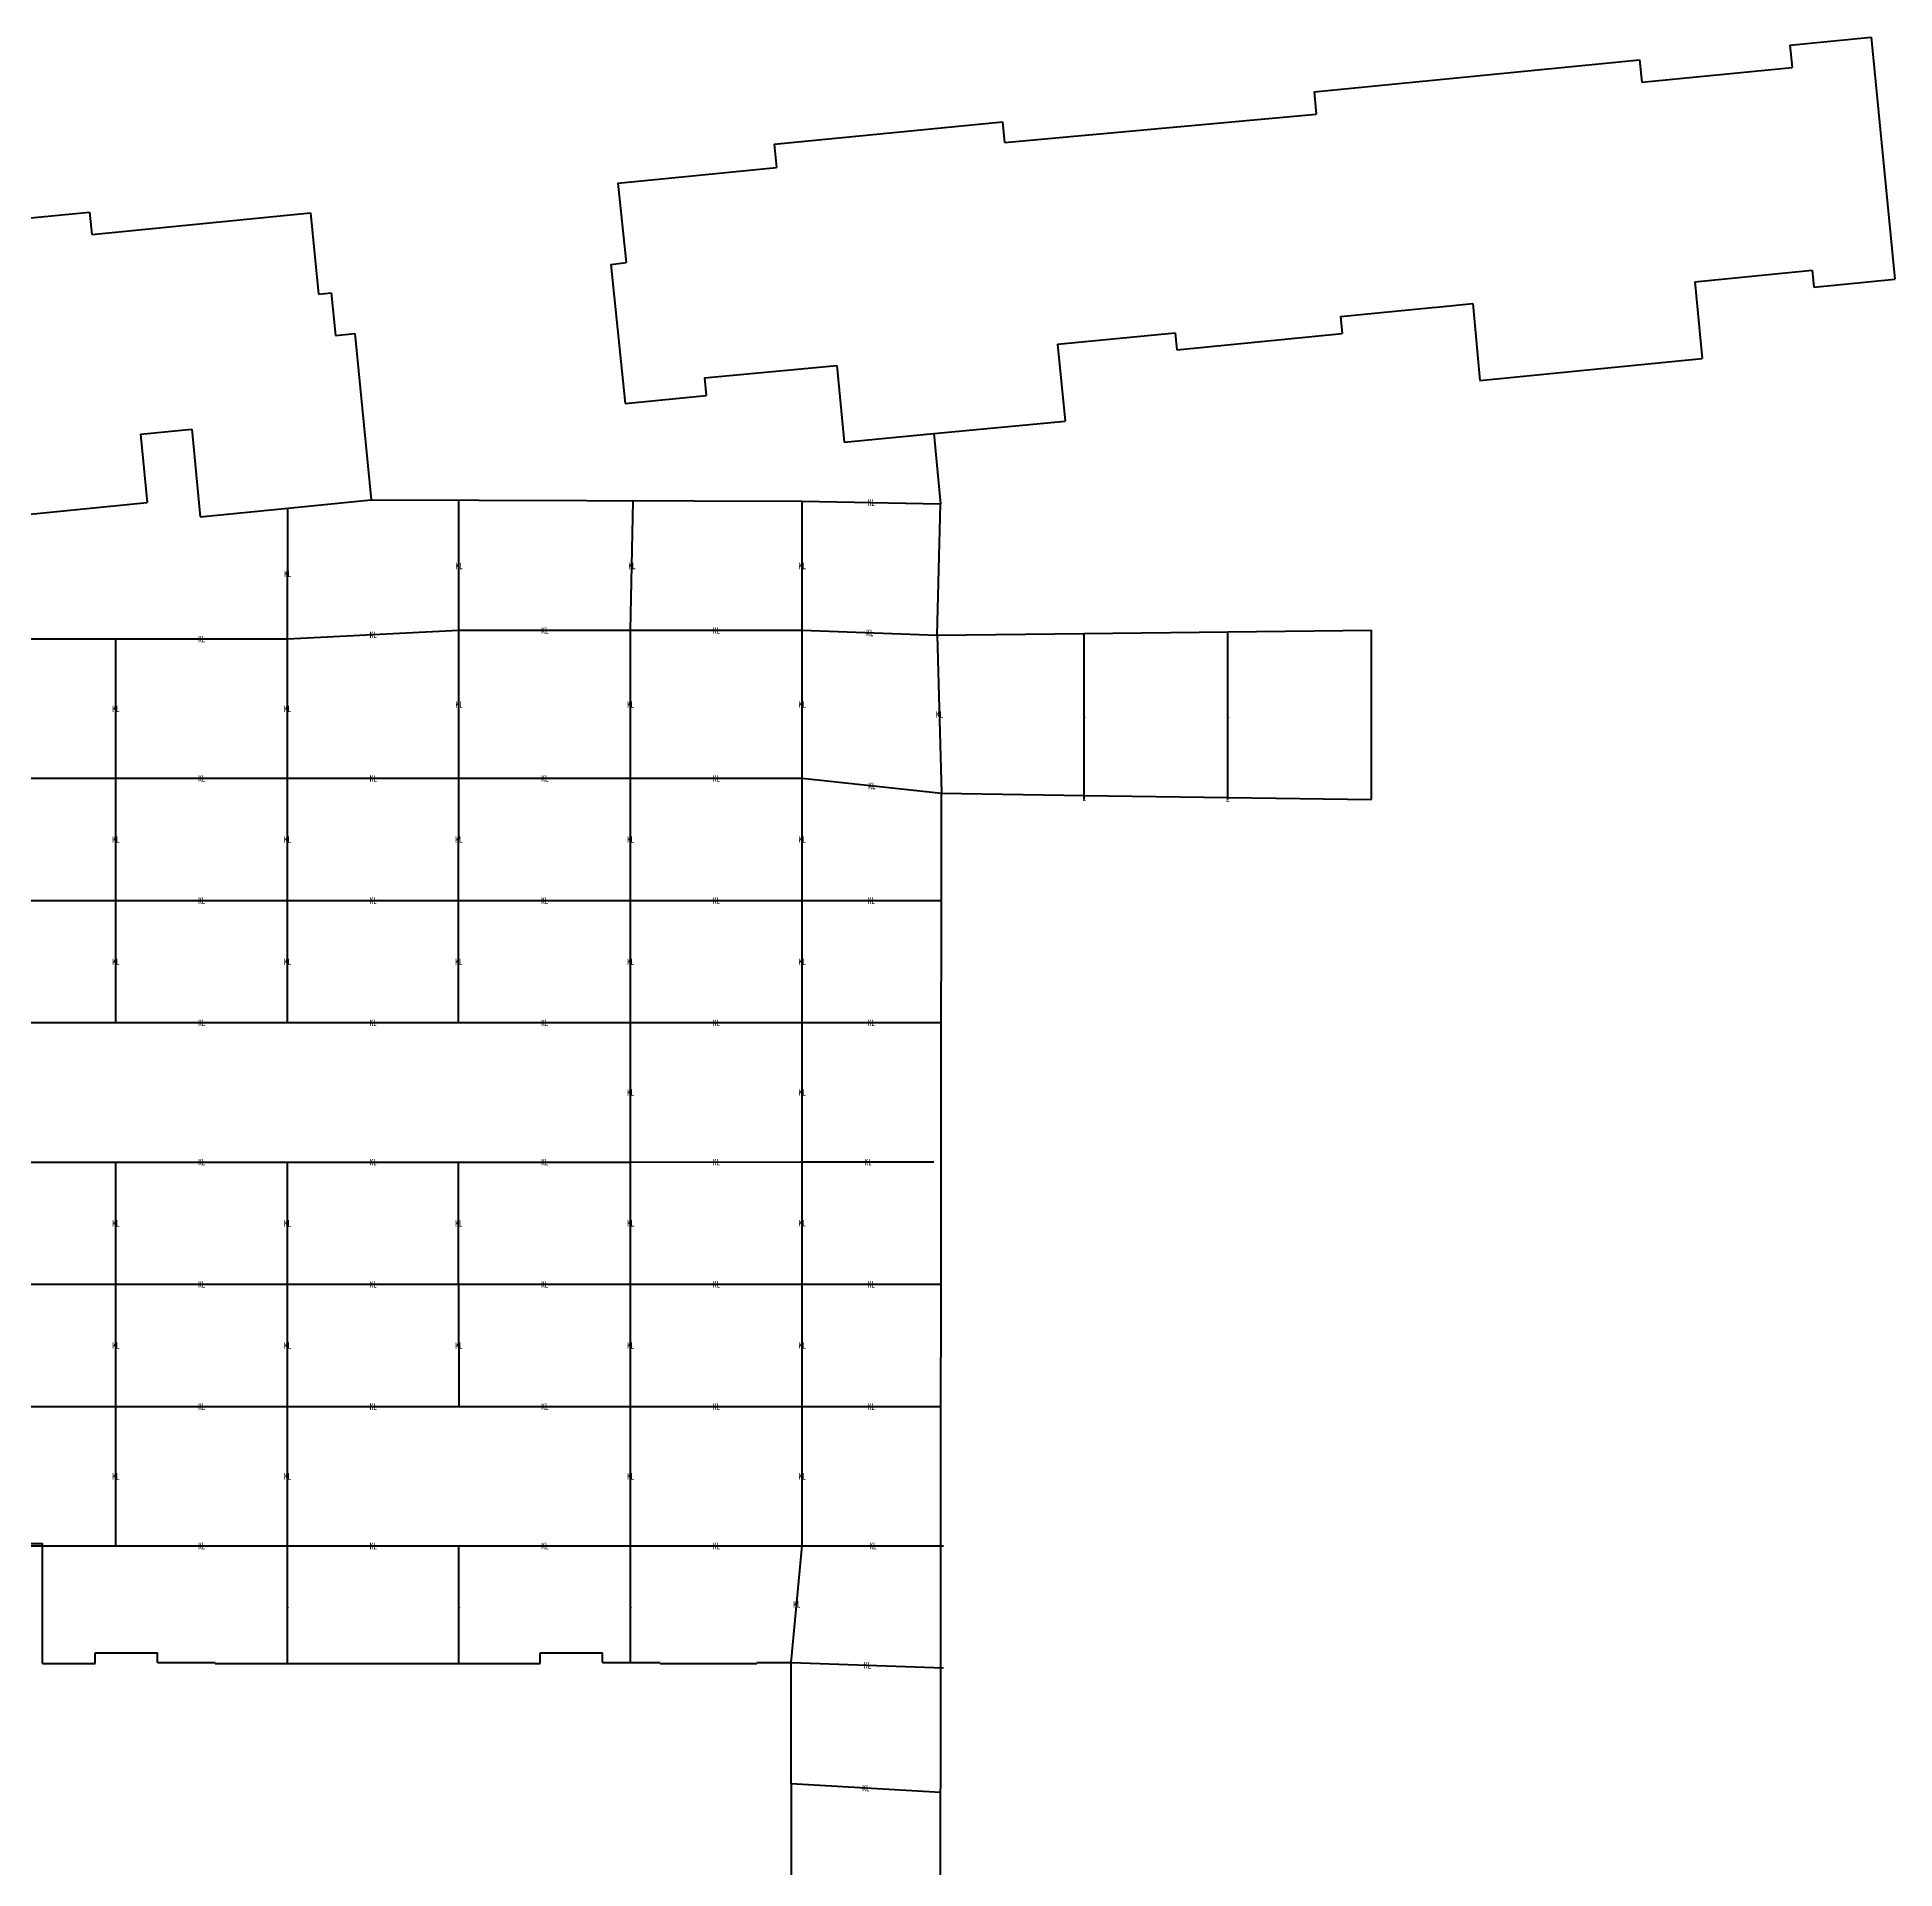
# Model space of a CAD drawing. Header units: millimetres. Extents: x -26150 to 223900, y -11592 to 220655.
# Drawn here: x 137283 to 223900, y 135220 to 220655 of the extents above; entities that cross this region are included whole.
import ezdxf

# ---------------------------------------------------------------- set-up
doc = ezdxf.new("R2010")
doc.units = ezdxf.units.MM
doc.layers.add('A-DETL-WIDE', color=214, linetype='Continuous', lineweight=70)
doc.layers.add('G-ANNO-TEXT', color=231, linetype='Continuous', lineweight=9)
doc.styles.add('仿宋', font='', dxfattribs={"width": 0.7, "height": 300})
doc.styles.get('仿宋').set_extended_font_data('FangSong')

msp = doc.modelspace()

# ---------------------------------------------------------------- linework, layer by layer
at = {"layer": 'A-DETL-WIDE'}
for p, q in [((219009, 220283), (222791, 220655)), ((219009, 220283), (219112, 219239)), ((222791, 220655), (223900, 209359)), ((196820, 218105), (211994, 219595)), ((211994, 219595), (212097, 218550)), ((212097, 218550), (219112, 219239)), ((196820, 218105), (196922, 217060)), ((171643, 215660), (182290, 216706)), ((182290, 216706), (182385, 215741)), ((182385, 215741), (196922, 217060)), ((171643, 215660), (171749, 214575)), ((164361, 213850), (171749, 214575)), ((164361, 213850), (164750, 210141)), ((131765, 211715), (139725, 212497)), ((139725, 212497), (139829, 211455)), ((139829, 211455), (150030, 212457)), ((150030, 212457), (150402, 208673)), ((164038, 210044), (164750, 210141)), ((164038, 210044), (164692, 203574)), ((214567, 209246), (220040, 209784)), ((220040, 209784), (220118, 208988)), ((214567, 209246), (214919, 205664)), ((220118, 208988), (223900, 209359)), ((150402, 208673), (150996, 208732)), ((150996, 208732), (151194, 206742)), ((198049, 207625), (202328, 208045)), ((202328, 208045), (202527, 208064)), ((202527, 208064), (204219, 208231)), ((204219, 208231), (204546, 204645)), ((198049, 207625), (198128, 206829)), ((151194, 206742), (152088, 206829)), ((152088, 206829), (152853, 199067)), ((184865, 206331), (190338, 206868)), ((184865, 206331), (185216, 202748)), ((190338, 206868), (190416, 206072)), ((190416, 206072), (198128, 206829)), ((168392, 204765), (174564, 205347)), ((174564, 205347), (174916, 201764)), ((204546, 204645), (214919, 205664)), ((168392, 204765), (168473, 203945)), ((164692, 203574), (168473, 203945)), ((179087, 202163), (185216, 202748)), ((142100, 202130), (144490, 202365)), ((142100, 202130), (142415, 198946)), ((144490, 202365), (144889, 198284)), ((174916, 201764), (179087, 202163)), ((179087, 202163), (179400, 198890)), ((132264, 197948), (142415, 198946)), ((144889, 198284), (148970, 198685)), ((148970, 198685), (152853, 199067)), ((152853, 199067), (172950, 199015)), ((179250, 192765), (179400, 198890)), ((179250, 192765), (186100, 192841)), ((186100, 192841), (192800, 192916)), ((192800, 192916), (199500, 192990)), ((199500, 185090), (199500, 192990)), ((179420, 150290), (179450, 185390)), ((179450, 185390), (186100, 185290)), ((186100, 185290), (192800, 185190)), ((192800, 185190), (199500, 185090)), ((133779, 150397), (137539, 150398)), ((137539, 150289), (137539, 150398)), ((137539, 144798), (137539, 150289)), ((179415, 144605), (179420, 150290)), ((137539, 144798), (139989, 144797)), ((139989, 144797), (139989, 145298)), ((139989, 145298), (142889, 145297)), ((142889, 144848), (142889, 145297)), ((142889, 144848), (145589, 144847)), ((145589, 144798), (148950, 144798)), ((148950, 144798), (156950, 144798)), ((156950, 144798), (160739, 144798)), ((160739, 144798), (160739, 145298)), ((160739, 145298), (163639, 145298)), ((163639, 144848), (163639, 145298)), ((163639, 144848), (164950, 144848)), ((164950, 144848), (166339, 144848)), ((166339, 144798), (170839, 144798)), ((170839, 144848), (172439, 144848)), ((172439, 139198), (172439, 144848)), ((179400, 132990), (179415, 144605)), ((172439, 139198), (172440, 133271))]:
    msp.add_line(p, q, dxfattribs=at)
at = {"layer": 'A-DETL-WIDE', "color": 92}
for p, q in [((148950, 192589), (148970, 198685)), ((156950, 192989), (156950, 199015)), ((164950, 192989), (165075, 199015)), ((172950, 199015), (179400, 198890)), ((172950, 192989), (172950, 199015)), ((132950, 192589), (140950, 192589)), ((140950, 192589), (148950, 192589)), ((140950, 186089), (140950, 192589)), ((148950, 192589), (156950, 192989)), ((148950, 186089), (148950, 192589)), ((156950, 192989), (164950, 192989)), ((156950, 186089), (156950, 192989)), ((164950, 192989), (172950, 192989)), ((164950, 186089), (164950, 192989)), ((172950, 192989), (179250, 192765)), ((172950, 186089), (172950, 192989)), ((179250, 192765), (179450, 185390)), ((186100, 185290), (186100, 192841)), ((192800, 185190), (192800, 192916)), ((132950, 186089), (140950, 186089)), ((140950, 186089), (148950, 186089)), ((140950, 180390), (140950, 186089)), ((148950, 186089), (156950, 186089)), ((148950, 180390), (148950, 186089)), ((156935, 180389), (156950, 186089)), ((156950, 186089), (164950, 186089)), ((164950, 186089), (172950, 186089)), ((164950, 180389), (164950, 186089)), ((172950, 186089), (179450, 185390)), ((172950, 180389), (172950, 186089)), ((186100, 185090), (186100, 185290)), ((192800, 185090), (192800, 185190)), ((132950, 180390), (140950, 180390)), ((140950, 180390), (148950, 180390)), ((140950, 174689), (140950, 180390)), ((148950, 180390), (156935, 180389)), ((148950, 174689), (148950, 180390)), ((156935, 180389), (164950, 180389)), ((156935, 174689), (156935, 180389)), ((164950, 180389), (172950, 180389)), ((164950, 174689), (164950, 180389)), ((172950, 180389), (179400, 180390)), ((172950, 174689), (172950, 180389)), ((132950, 174689), (140950, 174689)), ((140950, 174689), (148950, 174689)), ((148950, 174689), (156935, 174689)), ((156935, 174689), (164950, 174689)), ((164950, 174689), (172950, 174689)), ((164950, 168189), (164950, 174689)), ((172950, 174689), (179400, 174690)), ((172950, 168195), (172950, 174689)), ((132950, 168189), (140950, 168189)), ((140950, 168189), (148950, 168189)), ((140950, 162489), (140950, 168189)), ((148950, 168189), (156935, 168189)), ((148950, 162489), (148950, 168189)), ((156935, 168189), (164950, 168189)), ((156935, 162489), (156935, 168189)), ((164950, 168189), (172950, 168195)), ((164950, 162495), (164950, 168189)), ((172950, 162495), (172950, 168195)), ((172950, 168195), (179090, 168190)), ((132950, 162489), (140950, 162489)), ((140950, 162489), (148950, 162489)), ((140950, 156789), (140950, 162489)), ((148950, 162489), (156935, 162489)), ((148950, 156789), (148950, 162489)), ((156935, 162489), (164950, 162495)), ((156935, 162489), (156950, 156789)), ((164950, 156789), (164950, 162495)), ((164950, 162495), (172950, 162495)), ((172950, 156789), (172950, 162495)), ((172950, 162495), (179400, 162490)), ((132950, 156789), (140950, 156789)), ((140950, 156789), (148950, 156789)), ((140950, 150289), (140950, 156789)), ((148950, 156789), (156950, 156789)), ((148950, 150289), (148950, 156789)), ((156950, 156789), (164950, 156789)), ((164950, 150289), (164950, 156789)), ((164950, 156789), (172950, 156789)), ((172950, 156789), (179400, 156790)), ((172950, 150289), (172950, 156789)), ((132950, 150289), (140950, 150289)), ((140950, 150289), (148950, 150289)), ((148950, 144798), (148950, 150289)), ((148950, 150289), (156950, 150289)), ((156950, 144798), (156950, 150289)), ((156950, 150289), (164950, 150289)), ((164950, 144848), (164950, 150289)), ((164950, 150289), (172950, 150289)), ((172439, 144848), (172950, 150289)), ((172950, 150289), (179550, 150290)), ((172439, 144848), (179550, 144600)), ((172439, 139198), (179400, 138790))]:
    msp.add_line(p, q, dxfattribs=at)

# ---------------------------------------------------------------- texts
at = {"layer": 'G-ANNO-TEXT', "color": 7, "char_height": 300, "attachment_point": 1, "style": '仿宋'}
for s, insert, width in [('KL', (176010, 199091), 392.83), ('KL', (148796, 195775), 392.83), ('KL', (156786, 196140), 392.83), ('KL', (164848, 196140), 392.83), ('KL', (172786, 196140), 392.83), ('KL', (144786, 192727), 392.83), ('KL', (152786, 192927), 392.83), ('KL', (160786, 193127), 392.83), ('KL', (168786, 193127), 392.83), ('KL', (175936, 193015), 392.83), ('KL', (140786, 189477), 392.83), ('KL', (148786, 189477), 392.83), ('KL', (156786, 189677), 392.83), ('KL', (164786, 189677), 392.83), ('KL', (172786, 189677), 392.83), ('KL', (179186, 189216), 392.83), ('\\f仿宋|b0|i0|c134|p49|;\\W.7;L', (186017, 189204), 196.41), ('\\f仿宋|b0|i0|c134|p49|;\\W.7;L', (192717, 189191), 196.41), ('KL', (144786, 186227), 392.83), ('KL', (152786, 186227), 392.83), ('KL', (160786, 186227), 392.83), ('KL', (168786, 186227), 392.83), ('KL', (176036, 185878), 392.83), ('\\f仿宋|b0|i0|c134|p49|;\\W.7;L', (186017, 185328), 196.41), ('\\f仿宋|b0|i0|c134|p49|;\\W.7;L', (192717, 185278), 196.41), ('KL', (140786, 183378), 392.83), ('KL', (148786, 183378), 392.83), ('KL', (156778, 183377), 392.83), ('KL', (164786, 183377), 392.83), ('KL', (172786, 183377), 392.83), ('KL', (144786, 180528), 392.83), ('KL', (152778, 180528), 392.83), ('KL', (160778, 180527), 392.83), ('KL', (168786, 180527), 392.83), ('KL', (176010, 180528), 392.83), ('KL', (140786, 177678), 392.83), ('KL', (148786, 177678), 392.83), ('KL', (156770, 177677), 392.83), ('KL', (164786, 177677), 392.83), ('KL', (172786, 177677), 392.83), ('KL', (144786, 174827), 392.83), ('KL', (152778, 174827), 392.83), ('KL', (160778, 174827), 392.83), ('KL', (168786, 174827), 392.83), ('KL', (176010, 174828), 392.83), ('KL', (164786, 171577), 392.83), ('KL', (172786, 171580), 392.83), ('KL', (144786, 168327), 392.83), ('KL', (152778, 168327), 392.83), ('KL', (160778, 168327), 392.83), ('KL', (168786, 168330), 392.83), ('KL', (175856, 168331), 392.83), ('KL', (140786, 165477), 392.83), ('KL', (148786, 165477), 392.83), ('KL', (156770, 165477), 392.83), ('KL', (164786, 165480), 392.83), ('KL', (172786, 165483), 392.83), ('KL', (144786, 162627), 392.83), ('KL', (152778, 162627), 392.83), ('KL', (160778, 162630), 392.83), ('KL', (168786, 162633), 392.83), ('KL', (176010, 162631), 392.83), ('KL', (140786, 159777), 392.83), ('KL', (148786, 159777), 392.83), ('KL', (156778, 159777), 392.83), ('KL', (164786, 159780), 392.83), ('KL', (172786, 159780), 392.83), ('KL', (144786, 156927), 392.83), ('KL', (152786, 156927), 392.83), ('KL', (160786, 156927), 392.83), ('KL', (168786, 156927), 392.83), ('KL', (176010, 156928), 392.83), ('KL', (140786, 153677), 392.83), ('KL', (148786, 153677), 392.83), ('KL', (164786, 153677), 392.83), ('KL', (172786, 153677), 392.83), ('KL', (144786, 150427), 392.83), ('KL', (152786, 150427), 392.83), ('KL', (160786, 150427), 392.83), ('KL', (168786, 150427), 392.83), ('KL', (176086, 150428), 392.83), ('\\f仿宋|b0|i0|c134|p49|;\\W.7;L', (148867, 147682), 196.41), ('\\f仿宋|b0|i0|c134|p49|;\\W.7;L', (156867, 147682), 196.41), ('\\f仿宋|b0|i0|c134|p49|;\\W.7;L', (164867, 147707), 196.41), ('KL', (172530, 147707), 392.83), ('KL', (175830, 144862), 392.83), ('KL', (175755, 139132), 392.83)]:
    msp.add_mtext(s, dxfattribs=dict(at, insert=insert, width=width))

doc.saveas('drawing.dxf')
